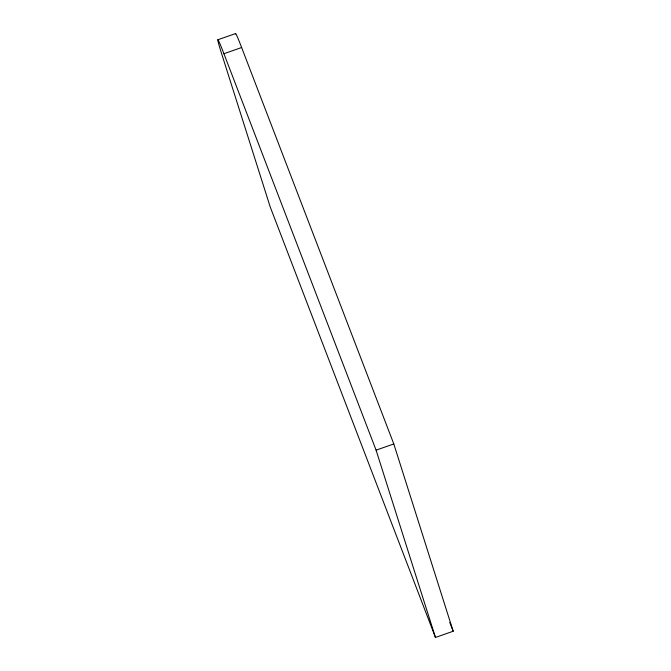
<?xml version="1.0" encoding="UTF-8"?>
<svg xmlns="http://www.w3.org/2000/svg" width="671" height="671" viewBox="0 0 671 671"><rect width="100%" height="100%" fill="white"/><g stroke="black" fill="none" stroke-linecap="round" stroke-linejoin="round"><path stroke-width="1.01" d="M217.874 39.757L235.588 33.55M223.913 53.722L241.619 47.515L393.802 443.95L453.177 631.243L435.462 637.45L270.245 207.029L221.757 54.108A51.206 1.527 70.7 0 1 223.913 53.722L376.087 450.157L435.462 637.45M376.087 450.157L393.802 443.95M449.796 622.436L453.177 631.243M235.538 34.003A51.206 1.527 70.7 0 1 241.619 47.515"/></g></svg>
